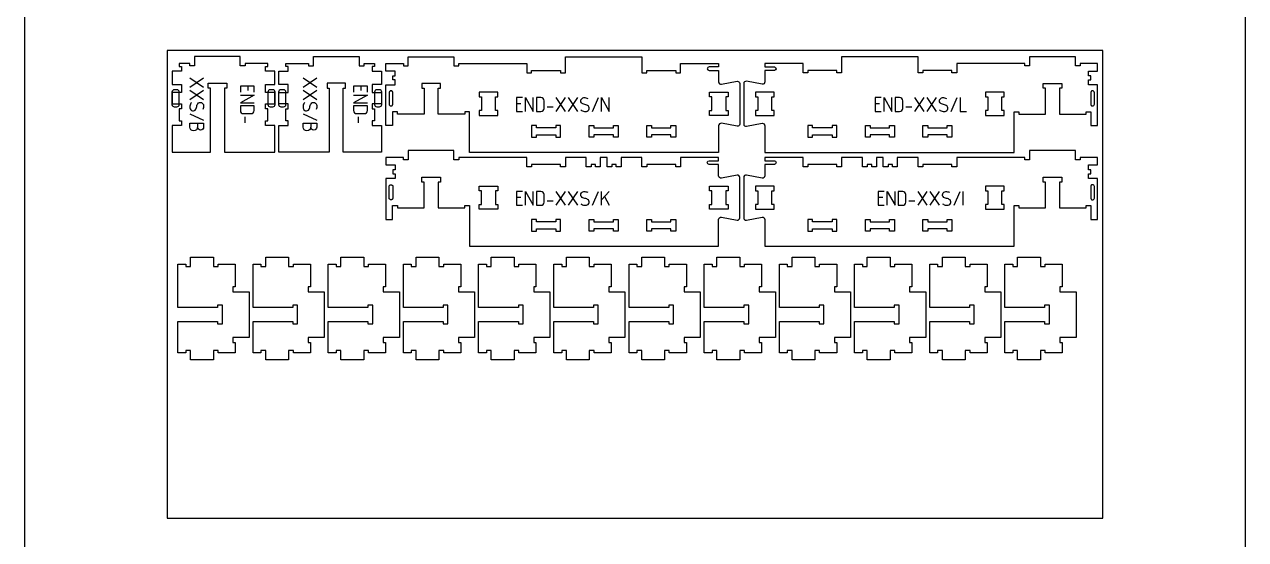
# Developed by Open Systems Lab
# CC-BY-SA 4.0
# Model space of a CAD drawing. Extents: x 0 to 12757, y 0 to 27326.
# Drawn here: x 0 to 3183, y 7943 to 9286 of the extents above; entities that cross this region are included whole.
import ezdxf

# ---------------------------------------------------------------- set-up
doc = ezdxf.new("R2010")
doc.units = 0
for name, color, linetype in [('0_SHEET_SPRUCEPLY_2440X122', 1, 'CONTINUOUS'), ('1_ANYTOOL_1MMDEEP_LABELS_S', 2, 'CONTINUOUS'), ('3_ANYTOOL_CUTTHROUGH_INSID', 4, 'CONTINUOUS'), ('4_ANYTOOL_CUTTHROUGH_OUTSI', 5, 'CONTINUOUS'), ('5_ANYTOOL_HALF_MILL_9MM_IN', 70, 'CONTINUOUS'), ('DONOTCUT', 7, 'CONTINUOUS')]:
    doc.layers.add(name, color=color, linetype=linetype)

msp = doc.modelspace()

# ---------------------------------------------------------------- linework, layer by layer
at = {"layer": '0_SHEET_SPRUCEPLY_2440X122'}
msp.add_lwpolyline([(371.7, 9218.9), (371.7, 7998.9), (2811.7, 7998.9), (2811.7, 9218.9)], close=True, dxfattribs=at)
at = {"layer": '1_ANYTOOL_1MMDEEP_LABELS_S', "color": 2}
for points in [[(431.2, 9146.9), (467.2, 9122.9)], [(431.2, 9122.9), (467.2, 9146.9)], [(726.4, 9146.9), (762.4, 9122.9)], [(726.4, 9122.9), (762.4, 9146.9)], [(431.2, 9114.9), (467.2, 9090.9)], [(431.2, 9090.9), (467.2, 9114.9)], [(599, 9109.8), (599, 9125.8), (563, 9125.8), (563, 9109.8)], [(583, 9113.8), (583, 9125.8)], [(726.4, 9114.9), (762.4, 9090.9)], [(726.4, 9090.9), (762.4, 9114.9)], [(894.2, 9109.8), (894.2, 9125.8), (858.2, 9125.8), (858.2, 9109.8)], [(878.2, 9113.8), (878.2, 9125.8)], [(563, 9101.8), (599, 9101.8), (563, 9081.8), (599, 9081.8)], [(858.2, 9101.8), (894.2, 9101.8), (858.2, 9081.8), (894.2, 9081.8)], [(1298.5, 9095.5), (1282.5, 9095.5), (1282.5, 9059.5), (1298.5, 9059.5)], [(1294.5, 9079.5), (1282.5, 9079.5)], [(1306.5, 9059.5), (1306.5, 9095.5), (1326.5, 9059.5), (1326.5, 9095.5)], [(1410.5, 9059.5), (1386.5, 9095.5)], [(1386.5, 9059.5), (1410.5, 9095.5)], [(1442.5, 9059.5), (1418.5, 9095.5)], [(1418.5, 9059.5), (1442.5, 9095.5)], [(1480.5, 9059.5), (1496.5, 9095.5)], [(1504.5, 9059.5), (1504.5, 9095.5), (1524.5, 9059.5), (1524.5, 9095.5)], [(2233.5, 9095.5), (2217.5, 9095.5), (2217.5, 9059.5), (2233.5, 9059.5)], [(2229.5, 9079.5), (2217.5, 9079.5)], [(2241.5, 9059.5), (2241.5, 9095.5), (2261.5, 9059.5), (2261.5, 9095.5)], [(2345.5, 9059.5), (2321.5, 9095.5)], [(2321.5, 9059.5), (2345.5, 9095.5)], [(2377.5, 9059.5), (2353.5, 9095.5)], [(2353.5, 9059.5), (2377.5, 9095.5)], [(2415.5, 9059.5), (2431.5, 9095.5)], [(2439.5, 9095.5), (2439.5, 9059.5), (2455.5, 9059.5)], [(431.2, 9052.9), (467.2, 9036.9)], [(575, 9045.8), (575, 9029.8)], [(726.4, 9052.9), (762.4, 9036.9)], [(870.2, 9045.8), (870.2, 9029.8)], [(1362.5, 9071.5), (1378.5, 9071.5)], [(2297.5, 9071.5), (2313.5, 9071.5)], [(1298.5, 8850.8), (1282.5, 8850.8), (1282.5, 8814.8), (1298.5, 8814.8)], [(1306.5, 8814.8), (1306.5, 8850.8), (1326.5, 8814.8), (1326.5, 8850.8)], [(1410.5, 8814.8), (1386.5, 8850.8)], [(1386.5, 8814.8), (1410.5, 8850.8)], [(1442.5, 8814.8), (1418.5, 8850.8)], [(1418.5, 8814.8), (1442.5, 8850.8)], [(1480.5, 8814.8), (1496.5, 8850.8)], [(1504.5, 8814.8), (1504.5, 8850.8)], [(1524.5, 8850.8), (1504.5, 8828.8)], [(2241.5, 8850.8), (2225.5, 8850.8), (2225.5, 8814.8), (2241.5, 8814.8)], [(2249.5, 8814.8), (2249.5, 8850.8), (2269.5, 8814.8), (2269.5, 8850.8)], [(2353.5, 8814.8), (2329.5, 8850.8)], [(2329.5, 8814.8), (2353.5, 8850.8)], [(2385.5, 8814.8), (2361.5, 8850.8)], [(2361.5, 8814.8), (2385.5, 8850.8)], [(2423.5, 8814.8), (2439.5, 8850.8)], [(2447.5, 8814.8), (2447.5, 8850.8)], [(1294.5, 8834.8), (1282.5, 8834.8)], [(1362.5, 8826.8), (1378.5, 8826.8)], [(1512.3, 8837.3), (1524.5, 8814.8)], [(2237.5, 8834.8), (2225.5, 8834.8)], [(2305.5, 8826.8), (2321.5, 8826.8)]]:
    msp.add_lwpolyline(points, dxfattribs=at)
for points in [[(435.2, 9082.9, 0.136555), (431.3, 9073.6, 0.071716), (431.4, 9068.5, 0.133522), (433.6, 9063.8, 0.344001), (443, 9061.8, 0.153745), (446.7, 9065.3, 0.071568), (448.5, 9070, -0.00912), (449.8, 9075.1, -0.090615), (452, 9079.7, -0.340346), (461.4, 9082.5, -0.284273), (467.2, 9074.8, -0.092596), (466.8, 9069.8, -0.017533), (465.2, 9064.9)], [(730.4, 9082.9, 0.136555), (726.5, 9073.6, 0.071716), (726.6, 9068.5, 0.133522), (728.7, 9063.8, 0.344001), (738.1, 9061.8, 0.153745), (741.9, 9065.3, 0.071568), (743.7, 9070, -0.00912), (745, 9075.1, -0.090615), (747.1, 9079.7, -0.340346), (756.5, 9082.5, -0.284273), (762.4, 9074.8, -0.092596), (761.9, 9069.8, -0.017533), (760.4, 9064.9)], [(1450.5, 9063.5, 0.136555), (1459.8, 9059.7, 0.071716), (1464.9, 9059.8, 0.133522), (1469.6, 9061.9, 0.344001), (1471.6, 9071.3, 0.153745), (1468.1, 9075, 0.071568), (1463.4, 9076.8, -0.00912), (1458.3, 9078.1, -0.090615), (1453.7, 9080.3, -0.340346), (1450.9, 9089.7, -0.284273), (1458.6, 9095.5, -0.092596), (1463.6, 9095.1, -0.017533), (1468.5, 9093.5)], [(2385.5, 9063.5, 0.136555), (2394.8, 9059.7, 0.071716), (2399.9, 9059.8, 0.133522), (2404.6, 9061.9, 0.344001), (2406.6, 9071.3, 0.153745), (2403.1, 9075, 0.071568), (2398.4, 9076.8, -0.00912), (2393.3, 9078.1, -0.090615), (2388.7, 9080.3, -0.340346), (2385.9, 9089.7, -0.284273), (2393.6, 9095.5, -0.092596), (2398.6, 9095.1, -0.017533), (2403.5, 9093.5)], [(451.2, 9028.9), (451.2, 9018.9, -1), (431.2, 9018.9), (431.2, 9028.9), (467.2, 9028.9), (467.2, 9018.9, -1), (451.2, 9018.9)], [(746.4, 9028.9), (746.4, 9018.9, -1), (726.4, 9018.9), (726.4, 9028.9), (762.4, 9028.9), (762.4, 9018.9, -1), (746.4, 9018.9)], [(1450.5, 8818.8, 0.136555), (1459.8, 8814.9, 0.071716), (1464.9, 8815, 0.133522), (1469.6, 8817.1, 0.344001), (1471.6, 8826.5, 0.153745), (1468.1, 8830.3, 0.071568), (1463.4, 8832.1, -0.00912), (1458.3, 8833.4, -0.090615), (1453.7, 8835.5, -0.340346), (1450.9, 8844.9, -0.284273), (1458.6, 8850.8, -0.092596), (1463.6, 8850.3, -0.017533), (1468.5, 8848.8)], [(2393.5, 8818.8, 0.136555), (2402.8, 8814.9, 0.071716), (2407.9, 8815, 0.133522), (2412.6, 8817.1, 0.344001), (2414.6, 8826.5, 0.153745), (2411.1, 8830.3, 0.071568), (2406.4, 8832.1, -0.00912), (2401.3, 8833.4, -0.090615), (2396.7, 8835.5, -0.340346), (2393.9, 8844.9, -0.284273), (2401.6, 8850.8, -0.092596), (2406.6, 8850.3, -0.017533), (2411.5, 8848.8)]]:
    msp.add_lwpolyline(points, format="xyb", dxfattribs=at)
for points in [[(599, 9061.8), (599, 9073.8), (563, 9073.8), (563, 9061.8, 0.414214), (571, 9053.8), (591, 9053.8, 0.414214)], [(894.2, 9061.8), (894.2, 9073.8), (858.2, 9073.8), (858.2, 9061.8, 0.414214), (866.2, 9053.8), (886.2, 9053.8, 0.414214)], [(1346.5, 9095.5), (1334.5, 9095.5), (1334.5, 9059.5), (1346.5, 9059.5, 0.414214), (1354.5, 9067.5), (1354.5, 9087.5, 0.414214)], [(2281.5, 9095.5), (2269.5, 9095.5), (2269.5, 9059.5), (2281.5, 9059.5, 0.414214), (2289.5, 9067.5), (2289.5, 9087.5, 0.414214)], [(1346.5, 8850.8), (1334.5, 8850.8), (1334.5, 8814.8), (1346.5, 8814.8, 0.414214), (1354.5, 8822.8), (1354.5, 8842.8, 0.414214)], [(2289.5, 8850.8), (2277.5, 8850.8), (2277.5, 8814.8), (2289.5, 8814.8, 0.414214), (2297.5, 8822.8), (2297.5, 8842.8, 0.414214)]]:
    msp.add_lwpolyline(points, format="xyb", close=True, dxfattribs=at)
at = {"layer": '3_ANYTOOL_CUTTHROUGH_INSID', "color": 4}
for points in [[(950.8, 9108.5), (950.8, 9078.5, 0.414214), (955.5, 9073.8), (955.6, 9073.8), (955.7, 9073.8), (955.9, 9073.8), (956, 9073.8), (956.1, 9073.8), (956.2, 9073.8), (956.3, 9073.8), (956.4, 9073.9), (956.5, 9073.9), (956.6, 9073.9), (956.7, 9073.9), (956.8, 9074), (956.9, 9074), (957.1, 9074), (957.2, 9074.1), (957.3, 9074.1), (957.4, 9074.2), (957.5, 9074.2), (957.6, 9074.3), (957.7, 9074.3), (957.8, 9074.4), (957.9, 9074.4), (958, 9074.5), (958.1, 9074.6), (958.2, 9074.6), (958.3, 9074.7), (958.4, 9074.8), (958.5, 9074.8), (958.6, 9074.9), (958.7, 9075), (958.8, 9075.1), (958.9, 9075.2), (959, 9075.3), (959.1, 9075.3), (959.1, 9075.4), (959.2, 9075.5), (959.3, 9075.6), (959.4, 9075.7), (959.4, 9075.8), (959.5, 9075.9), (959.6, 9076), (959.6, 9076.1), (959.7, 9076.2), (959.7, 9076.3), (959.8, 9076.5), (959.9, 9076.6), (959.9, 9076.7), (959.9, 9076.8), (960, 9076.9), (960, 9077), (960.1, 9077.1), (960.1, 9077.2), (960.1, 9077.3), (960.2, 9077.4), (960.2, 9077.6), (960.2, 9077.7), (960.2, 9077.8), (960.2, 9077.9), (960.2, 9078), (960.3, 9078.1), (960.3, 9078.2), (960.3, 9078.3), (960.3, 9078.4), (960.3, 9078.5), (960.3, 9108.5), (960.3, 9108.6), (960.3, 9108.7), (960.3, 9108.8), (960.3, 9109), (960.3, 9109.1), (960.2, 9109.2), (960.2, 9109.3), (960.2, 9109.4), (960.2, 9109.5), (960.2, 9109.6), (960.1, 9109.7), (960.1, 9109.8), (960.1, 9109.9), (960, 9110.1), (960, 9110.2), (960, 9110.3), (959.9, 9110.4), (959.9, 9110.5), (959.8, 9110.6), (959.8, 9110.7), (959.7, 9110.8), (959.6, 9110.9), (959.6, 9111), (959.5, 9111.1), (959.4, 9111.2), (959.4, 9111.3), (959.3, 9111.4), (959.2, 9111.5), (959.1, 9111.6), (959.1, 9111.7), (959, 9111.8), (958.9, 9111.9), (958.8, 9112), (958.7, 9112.1), (958.6, 9112.1), (958.5, 9112.2), (958.4, 9112.3), (958.3, 9112.4), (958.2, 9112.4), (958.1, 9112.5), (958, 9112.6), (957.9, 9112.6), (957.8, 9112.7), (957.7, 9112.7), (957.6, 9112.8), (957.5, 9112.9), (957.4, 9112.9), (957.3, 9112.9), (957.2, 9113), (957.1, 9113), (957, 9113.1), (956.8, 9113.1), (956.7, 9113.1), (956.6, 9113.2), (956.5, 9113.2), (956.4, 9113.2), (956.3, 9113.2), (956.2, 9113.2), (956.1, 9113.2), (956, 9113.3), (955.9, 9113.3), (955.7, 9113.3), (955.6, 9113.3), (955.5, 9113.3, 0.414214)], [(2789.3, 9108.5, 0.414214), (2784.5, 9113.3), (2784.4, 9113.3), (2784.3, 9113.3), (2784.2, 9113.3), (2784.1, 9113.3), (2784, 9113.2), (2783.9, 9113.2), (2783.8, 9113.2), (2783.7, 9113.2), (2783.6, 9113.2), (2783.4, 9113.2), (2783.3, 9113.1), (2783.2, 9113.1), (2783.1, 9113.1), (2783, 9113), (2782.9, 9113), (2782.8, 9112.9), (2782.7, 9112.9), (2782.6, 9112.9), (2782.5, 9112.8), (2782.4, 9112.7), (2782.2, 9112.7), (2782.1, 9112.6), (2782, 9112.6), (2781.9, 9112.5), (2781.8, 9112.4), (2781.7, 9112.4), (2781.6, 9112.3), (2781.5, 9112.2), (2781.4, 9112.1), (2781.4, 9112.1), (2781.3, 9112), (2781.2, 9111.9), (2781.1, 9111.8), (2781, 9111.7), (2780.9, 9111.6), (2780.8, 9111.5), (2780.8, 9111.4), (2780.7, 9111.3), (2780.6, 9111.2), (2780.6, 9111.1), (2780.5, 9111), (2780.4, 9110.9), (2780.4, 9110.8), (2780.3, 9110.7), (2780.3, 9110.6), (2780.2, 9110.5), (2780.2, 9110.4), (2780.1, 9110.3), (2780.1, 9110.2), (2780, 9110.1), (2780, 9109.9), (2780, 9109.8), (2779.9, 9109.7), (2779.9, 9109.6), (2779.9, 9109.5), (2779.9, 9109.4), (2779.8, 9109.3), (2779.8, 9109.2), (2779.8, 9109.1), (2779.8, 9109), (2779.8, 9108.8), (2779.8, 9108.7), (2779.8, 9108.6), (2779.8, 9108.5), (2779.8, 9078.5), (2779.8, 9078.4), (2779.8, 9078.3), (2779.8, 9078.2), (2779.8, 9078.1), (2779.8, 9078), (2779.8, 9077.9), (2779.8, 9077.8), (2779.9, 9077.7), (2779.9, 9077.6), (2779.9, 9077.4), (2779.9, 9077.3), (2780, 9077.2), (2780, 9077.1), (2780, 9077), (2780.1, 9076.9), (2780.1, 9076.8), (2780.2, 9076.7), (2780.2, 9076.6), (2780.3, 9076.5), (2780.3, 9076.3), (2780.4, 9076.2), (2780.4, 9076.1), (2780.5, 9076), (2780.6, 9075.9), (2780.6, 9075.8), (2780.7, 9075.7), (2780.8, 9075.6), (2780.8, 9075.5), (2780.9, 9075.4), (2781, 9075.3), (2781.1, 9075.3), (2781.2, 9075.2), (2781.3, 9075.1), (2781.4, 9075), (2781.4, 9074.9), (2781.5, 9074.8), (2781.6, 9074.8), (2781.7, 9074.7), (2781.8, 9074.6), (2781.9, 9074.6), (2782, 9074.5), (2782.1, 9074.4), (2782.2, 9074.4), (2782.4, 9074.3), (2782.5, 9074.3), (2782.6, 9074.2), (2782.7, 9074.2), (2782.8, 9074.1), (2782.9, 9074.1), (2783, 9074), (2783.1, 9074), (2783.2, 9074), (2783.3, 9073.9), (2783.5, 9073.9), (2783.6, 9073.9), (2783.7, 9073.9), (2783.8, 9073.8), (2783.9, 9073.8), (2784, 9073.8), (2784.1, 9073.8), (2784.2, 9073.8), (2784.3, 9073.8), (2784.4, 9073.8), (2784.5, 9073.8, 0.414214), (2789.3, 9078.5)], [(950.8, 8863.8, -0.414214), (955.5, 8868.5), (955.6, 8868.5), (955.7, 8868.5), (955.9, 8868.5), (956, 8868.5), (956.1, 8868.5), (956.2, 8868.5), (956.3, 8868.5), (956.4, 8868.4), (956.5, 8868.4), (956.6, 8868.4), (956.7, 8868.4), (956.8, 8868.3), (957, 8868.3), (957.1, 8868.3), (957.2, 8868.2), (957.3, 8868.2), (957.4, 8868.1), (957.5, 8868.1), (957.6, 8868), (957.7, 8868), (957.8, 8867.9), (957.9, 8867.9), (958, 8867.8), (958.1, 8867.8), (958.2, 8867.7), (958.3, 8867.6), (958.4, 8867.5), (958.5, 8867.5), (958.6, 8867.4), (958.7, 8867.3), (958.8, 8867.2), (958.9, 8867.1), (959, 8867), (959.1, 8867), (959.1, 8866.9), (959.2, 8866.8), (959.3, 8866.7), (959.4, 8866.6), (959.4, 8866.5), (959.5, 8866.4), (959.6, 8866.3), (959.6, 8866.2), (959.7, 8866.1), (959.8, 8866), (959.8, 8865.9), (959.9, 8865.7), (959.9, 8865.6), (960, 8865.5), (960, 8865.4), (960, 8865.3), (960.1, 8865.2), (960.1, 8865.1), (960.1, 8865), (960.2, 8864.9), (960.2, 8864.8), (960.2, 8864.6), (960.2, 8864.5), (960.2, 8864.4), (960.3, 8864.3), (960.3, 8864.2), (960.3, 8864.1), (960.3, 8864), (960.3, 8863.9), (960.3, 8863.8), (960.3, 8833.8), (960.3, 8833.7), (960.3, 8833.6), (960.3, 8833.5), (960.3, 8833.4), (960.2, 8833.2), (960.2, 8833.1), (960.2, 8833), (960.2, 8832.9), (960.2, 8832.8), (960.2, 8832.7), (960.1, 8832.6), (960.1, 8832.5), (960.1, 8832.4), (960, 8832.2), (960, 8832.1), (959.9, 8832), (959.9, 8831.9), (959.9, 8831.8), (959.8, 8831.7), (959.7, 8831.6), (959.7, 8831.5), (959.6, 8831.4), (959.6, 8831.3), (959.5, 8831.2), (959.4, 8831.1), (959.4, 8831), (959.3, 8830.9), (959.2, 8830.8), (959.1, 8830.7), (959.1, 8830.6), (959, 8830.5), (958.9, 8830.4), (958.8, 8830.3), (958.7, 8830.3), (958.6, 8830.2), (958.5, 8830.1), (958.4, 8830), (958.3, 8829.9), (958.2, 8829.9), (958.1, 8829.8), (958, 8829.7), (957.9, 8829.7), (957.8, 8829.6), (957.7, 8829.6), (957.6, 8829.5), (957.5, 8829.5), (957.4, 8829.4), (957.3, 8829.4), (957.2, 8829.3), (957.1, 8829.3), (956.9, 8829.2), (956.8, 8829.2), (956.7, 8829.2), (956.6, 8829.2), (956.5, 8829.1), (956.4, 8829.1), (956.3, 8829.1), (956.2, 8829.1), (956.1, 8829.1), (956, 8829), (955.9, 8829), (955.7, 8829), (955.6, 8829), (955.5, 8829, -0.414214), (950.8, 8833.8)], [(2789.3, 8863.8, 0.414214), (2784.5, 8868.5), (2784.4, 8868.5), (2784.3, 8868.5), (2784.2, 8868.5), (2784.1, 8868.5), (2784, 8868.5), (2783.9, 8868.5), (2783.8, 8868.5), (2783.7, 8868.4), (2783.6, 8868.4), (2783.4, 8868.4), (2783.3, 8868.4), (2783.2, 8868.3), (2783.1, 8868.3), (2783, 8868.3), (2782.9, 8868.2), (2782.8, 8868.2), (2782.7, 8868.1), (2782.6, 8868.1), (2782.5, 8868), (2782.4, 8868), (2782.2, 8867.9), (2782.1, 8867.9), (2782, 8867.8), (2781.9, 8867.8), (2781.8, 8867.7), (2781.7, 8867.6), (2781.6, 8867.5), (2781.5, 8867.5), (2781.4, 8867.4), (2781.4, 8867.3), (2781.3, 8867.2), (2781.2, 8867.1), (2781.1, 8867), (2781, 8867), (2780.9, 8866.9), (2780.8, 8866.8), (2780.8, 8866.7), (2780.7, 8866.6), (2780.6, 8866.5), (2780.6, 8866.4), (2780.5, 8866.3), (2780.4, 8866.2), (2780.4, 8866.1), (2780.3, 8866), (2780.3, 8865.9), (2780.2, 8865.7), (2780.2, 8865.6), (2780.1, 8865.5), (2780.1, 8865.4), (2780, 8865.3), (2780, 8865.2), (2780, 8865.1), (2779.9, 8865), (2779.9, 8864.9), (2779.9, 8864.8), (2779.9, 8864.6), (2779.8, 8864.5), (2779.8, 8864.4), (2779.8, 8864.3), (2779.8, 8864.2), (2779.8, 8864.1), (2779.8, 8864), (2779.8, 8863.9), (2779.8, 8863.8), (2779.8, 8833.8), (2779.8, 8833.7), (2779.8, 8833.6), (2779.8, 8833.5), (2779.8, 8833.4), (2779.8, 8833.2), (2779.8, 8833.1), (2779.8, 8833), (2779.9, 8832.9), (2779.9, 8832.8), (2779.9, 8832.7), (2779.9, 8832.6), (2780, 8832.5), (2780, 8832.4), (2780, 8832.2), (2780.1, 8832.1), (2780.1, 8832), (2780.2, 8831.9), (2780.2, 8831.8), (2780.3, 8831.7), (2780.3, 8831.6), (2780.4, 8831.5), (2780.4, 8831.4), (2780.5, 8831.3), (2780.6, 8831.2), (2780.6, 8831.1), (2780.7, 8831), (2780.8, 8830.9), (2780.8, 8830.8), (2780.9, 8830.7), (2781, 8830.6), (2781.1, 8830.5), (2781.2, 8830.4), (2781.3, 8830.3), (2781.4, 8830.3), (2781.4, 8830.2), (2781.5, 8830.1), (2781.6, 8830), (2781.7, 8829.9), (2781.8, 8829.9), (2781.9, 8829.8), (2782, 8829.7), (2782.1, 8829.7), (2782.2, 8829.6), (2782.4, 8829.6), (2782.5, 8829.5), (2782.6, 8829.5), (2782.7, 8829.4), (2782.8, 8829.4), (2782.9, 8829.3), (2783, 8829.3), (2783.1, 8829.2), (2783.2, 8829.2), (2783.3, 8829.2), (2783.5, 8829.2), (2783.6, 8829.1), (2783.7, 8829.1), (2783.8, 8829.1), (2783.9, 8829.1), (2784, 8829.1), (2784.1, 8829), (2784.2, 8829), (2784.3, 8829), (2784.4, 8829), (2784.5, 8829, 0.414214), (2789.3, 8833.8)]]:
    msp.add_lwpolyline(points, format="xyb", close=True, dxfattribs=at)
for points in [[(1228.3, 9061.8), (1228.3, 9097.3), (1234.3, 9097.3), (1234.3, 9109.8), (1185.8, 9109.8), (1185.8, 9097.3), (1191.8, 9097.3), (1191.8, 9061.8), (1185.8, 9061.8), (1185.8, 9049.3), (1234.3, 9049.3), (1234.3, 9061.8)], [(1791.8, 9097.3), (1785.8, 9097.3), (1785.8, 9109.8), (1834.3, 9109.8), (1834.3, 9097.3), (1828.3, 9097.3), (1828.3, 9061.8), (1834.3, 9061.8), (1834.3, 9049.3), (1785.8, 9049.3), (1785.8, 9061.8), (1791.8, 9061.8)], [(1948.3, 9097.3), (1954.3, 9097.3), (1954.3, 9109.8), (1905.8, 9109.8), (1905.8, 9097.3), (1911.8, 9097.3), (1911.8, 9061.8), (1905.8, 9061.8), (1905.8, 9049.3), (1954.3, 9049.3), (1954.3, 9061.8), (1948.3, 9061.8)], [(2511.8, 9061.8), (2505.8, 9061.8), (2505.8, 9049.3), (2554.3, 9049.3), (2554.3, 9061.8), (2548.3, 9061.8), (2548.3, 9097.3), (2554.3, 9097.3), (2554.3, 9109.8), (2505.8, 9109.8), (2505.8, 9097.3), (2511.8, 9097.3)], [(1334.8, 9016.8), (1334.8, 9022.8), (1322.3, 9022.8), (1322.3, 8992.3), (1334.8, 8992.3), (1334.8, 8998.3), (1385.3, 8998.3), (1385.3, 8992.3), (1397.8, 8992.3), (1397.8, 9022.8), (1385.3, 9022.8), (1385.3, 9016.8)], [(1535.3, 9016.8), (1535.3, 9022.8), (1547.8, 9022.8), (1547.8, 8992.3), (1535.3, 8992.3), (1535.3, 8998.3), (1484.8, 8998.3), (1484.8, 8992.3), (1472.3, 8992.3), (1472.3, 9022.8), (1484.8, 9022.8), (1484.8, 9016.8)], [(1660, 9016.8), (1685.3, 9016.8), (1685.3, 9022.8), (1697.8, 9022.8), (1697.8, 8992.3), (1685.3, 8992.3), (1685.3, 8998.3), (1634.8, 8998.3), (1634.8, 8992.3), (1622.3, 8992.3), (1622.3, 9022.8), (1634.8, 9022.8), (1634.8, 9016.8)], [(2054.8, 9016.8), (2054.8, 9022.8), (2042.3, 9022.8), (2042.3, 8992.3), (2054.8, 8992.3), (2054.8, 8998.3), (2105.3, 8998.3), (2105.3, 8992.3), (2117.8, 8992.3), (2117.8, 9022.8), (2105.3, 9022.8), (2105.3, 9016.8)], [(2255.3, 9016.8), (2255.3, 9022.8), (2267.8, 9022.8), (2267.8, 8992.3), (2255.3, 8992.3), (2255.3, 8998.3), (2204.8, 8998.3), (2204.8, 8992.3), (2192.3, 8992.3), (2192.3, 9022.8), (2204.8, 9022.8), (2204.8, 9016.8)], [(2380, 9016.8), (2405.3, 9016.8), (2405.3, 9022.8), (2417.8, 9022.8), (2417.8, 8992.3), (2405.3, 8992.3), (2405.3, 8998.3), (2354.8, 8998.3), (2354.8, 8992.3), (2342.3, 8992.3), (2342.3, 9022.8), (2354.8, 9022.8), (2354.8, 9016.8)], [(1228.3, 8817), (1234.3, 8817), (1234.3, 8804.5), (1185.8, 8804.5), (1185.8, 8817), (1191.8, 8817), (1191.8, 8852.5), (1185.8, 8852.5), (1185.8, 8865), (1234.3, 8865), (1234.3, 8852.5), (1228.3, 8852.5)], [(1791.8, 8852.5), (1785.8, 8852.5), (1785.8, 8865), (1834.3, 8865), (1834.3, 8852.5), (1828.3, 8852.5), (1828.3, 8817), (1834.3, 8817), (1834.3, 8804.5), (1785.8, 8804.5), (1785.8, 8817), (1791.8, 8817)], [(1948.3, 8852.5), (1954.3, 8852.5), (1954.3, 8865), (1905.8, 8865), (1905.8, 8852.5), (1911.8, 8852.5), (1911.8, 8817), (1905.8, 8817), (1905.8, 8804.5), (1954.3, 8804.5), (1954.3, 8817), (1948.3, 8817)], [(2511.8, 8817), (2505.8, 8817), (2505.8, 8804.5), (2554.3, 8804.5), (2554.3, 8817), (2548.3, 8817), (2548.3, 8852.5), (2554.3, 8852.5), (2554.3, 8865), (2505.8, 8865), (2505.8, 8852.5), (2511.8, 8852.5)], [(1334.8, 8772), (1334.8, 8778), (1322.3, 8778), (1322.3, 8747.5), (1334.8, 8747.5), (1334.8, 8753.5), (1385.3, 8753.5), (1385.3, 8747.5), (1397.8, 8747.5), (1397.8, 8778), (1385.3, 8778), (1385.3, 8772)], [(1535.3, 8772), (1535.3, 8778), (1547.8, 8778), (1547.8, 8747.5), (1535.3, 8747.5), (1535.3, 8753.5), (1484.8, 8753.5), (1484.8, 8747.5), (1472.3, 8747.5), (1472.3, 8778), (1484.8, 8778), (1484.8, 8772)], [(1660, 8772), (1685.3, 8772), (1685.3, 8778), (1697.8, 8778), (1697.8, 8747.5), (1685.3, 8747.5), (1685.3, 8753.5), (1634.8, 8753.5), (1634.8, 8747.5), (1622.3, 8747.5), (1622.3, 8778), (1634.8, 8778), (1634.8, 8772)], [(2054.8, 8772), (2054.8, 8778), (2042.3, 8778), (2042.3, 8747.5), (2054.8, 8747.5), (2054.8, 8753.5), (2105.3, 8753.5), (2105.3, 8747.5), (2117.8, 8747.5), (2117.8, 8778), (2105.3, 8778), (2105.3, 8772)], [(2255.3, 8772), (2255.3, 8778), (2267.8, 8778), (2267.8, 8747.5), (2255.3, 8747.5), (2255.3, 8753.5), (2204.8, 8753.5), (2204.8, 8747.5), (2192.3, 8747.5), (2192.3, 8778), (2204.8, 8778), (2204.8, 8772)], [(2380, 8772), (2405.3, 8772), (2405.3, 8778), (2417.8, 8778), (2417.8, 8747.5), (2405.3, 8747.5), (2405.3, 8753.5), (2354.8, 8753.5), (2354.8, 8747.5), (2342.3, 8747.5), (2342.3, 8778), (2354.8, 8778), (2354.8, 8772)]]:
    msp.add_lwpolyline(points, close=True, dxfattribs=at)
at = {"layer": '4_ANYTOOL_CUTTHROUGH_OUTSI', "color": 5}
for points in [[(409.1, 9164.6), (385.3, 9164.6), (385.3, 9130.1), (409.3, 9130.1), (409.3, 9108.6), (385.3, 9108.6), (385.3, 9079.1), (409.3, 9079.1), (409.3, 9066.6), (403.3, 9066.6), (403.3, 9035.1), (409.3, 9035.1), (409.3, 9022.6), (385.3, 9022.6), (385.3, 8953.1), (484.8, 8953.1), (484.8, 9120.6), (478.8, 9120.6), (478.8, 9133.1), (527.3, 9133.1), (527.3, 9120.6), (521.3, 9120.6), (521.3, 8953.1), (652.8, 8953.1), (652.8, 9022.6), (628.8, 9022.6), (628.8, 9035.1), (634.8, 9035.1), (634.8, 9066.6), (628.8, 9066.6), (628.8, 9079.1), (652.8, 9079.1), (652.8, 9108.6), (628.8, 9108.6), (628.8, 9130.1), (652.8, 9130.1), (652.8, 9164.6), (628.8, 9164.6), (628.8, 9177.1), (634.8, 9177.1), (634.8, 9184.6), (575.3, 9184.6), (575.3, 9178.6), (562.8, 9178.6), (562.8, 9202.6), (443.3, 9202.6), (443.3, 9178.6), (430.8, 9178.6), (430.8, 9184.6), (403.3, 9184.6), (403.3, 9177.1), (409.3, 9177.1), (409.3, 9164.6)], [(907.1, 9164.6), (930.8, 9164.6), (930.8, 9130.1), (906.8, 9130.1), (906.8, 9108.6), (930.8, 9108.6), (930.8, 9079.1), (906.8, 9079.1), (906.8, 9066.6), (912.8, 9066.6), (912.8, 9035.1), (906.8, 9035.1), (906.8, 9022.6), (930.8, 9022.6), (930.8, 8953.1), (831.3, 8953.1), (831.3, 9120.6), (837.3, 9120.6), (837.3, 9133.1), (788.8, 9133.1), (788.8, 9120.6), (794.8, 9120.6), (794.8, 8953.1), (663.3, 8953.1), (663.3, 9022.6), (687.3, 9022.6), (687.3, 9035.1), (681.3, 9035.1), (681.3, 9066.6), (687.3, 9066.6), (687.3, 9079.1), (663.3, 9079.1), (663.3, 9108.6), (687.3, 9108.6), (687.3, 9130.1), (663.3, 9130.1), (663.3, 9164.6), (687.3, 9164.6), (687.3, 9177.1), (681.3, 9177.1), (681.3, 9184.6), (740.8, 9184.6), (740.8, 9178.6), (753.3, 9178.6), (753.3, 9202.6), (872.8, 9202.6), (872.8, 9178.6), (885.3, 9178.6), (885.3, 9184.6), (912.8, 9184.6), (912.8, 9177.1), (906.8, 9177.1), (906.8, 9164.6)], [(503.6, 8511.4), (503.6, 8505.4), (516.1, 8505.4), (516.1, 8553.9), (503.6, 8553.9), (503.6, 8547.9), (400.1, 8547.9), (400.1, 8661.4), (420.6, 8661.4), (420.6, 8655.4), (433.1, 8655.4), (433.1, 8679.4), (492.6, 8679.4), (492.6, 8655.4), (505.1, 8655.4), (505.1, 8661.4), (549.6, 8661.4), (549.6, 8601.9), (543.6, 8601.9), (543.6, 8589.4), (585.6, 8589.4), (585.6, 8469.9), (543.6, 8469.9), (543.6, 8457.4), (549.6, 8457.4), (549.6, 8429.9), (505.1, 8429.9), (505.1, 8435.9), (492.6, 8435.9), (492.6, 8411.9), (433.1, 8411.9), (433.1, 8435.9), (420.6, 8435.9), (420.6, 8429.9), (400.1, 8429.9), (400.1, 8511.4)], [(699.6, 8511.4), (699.6, 8505.4), (712.1, 8505.4), (712.1, 8553.9), (699.6, 8553.9), (699.6, 8547.9), (596.1, 8547.9), (596.1, 8661.4), (616.6, 8661.4), (616.6, 8655.4), (629.1, 8655.4), (629.1, 8679.4), (688.6, 8679.4), (688.6, 8655.4), (701.1, 8655.4), (701.1, 8661.4), (745.6, 8661.4), (745.6, 8601.9), (739.6, 8601.9), (739.6, 8589.4), (781.6, 8589.4), (781.6, 8469.9), (739.6, 8469.9), (739.6, 8457.4), (745.6, 8457.4), (745.6, 8429.9), (701.1, 8429.9), (701.1, 8435.9), (688.6, 8435.9), (688.6, 8411.9), (629.1, 8411.9), (629.1, 8435.9), (616.6, 8435.9), (616.6, 8429.9), (596.1, 8429.9), (596.1, 8511.4)], [(895.6, 8511.4), (895.6, 8505.4), (908.1, 8505.4), (908.1, 8553.9), (895.6, 8553.9), (895.6, 8547.9), (792.1, 8547.9), (792.1, 8661.4), (812.6, 8661.4), (812.6, 8655.4), (825.1, 8655.4), (825.1, 8679.4), (884.6, 8679.4), (884.6, 8655.4), (897.1, 8655.4), (897.1, 8661.4), (941.6, 8661.4), (941.6, 8601.9), (935.6, 8601.9), (935.6, 8589.4), (977.6, 8589.4), (977.6, 8469.9), (935.6, 8469.9), (935.6, 8457.4), (941.6, 8457.4), (941.6, 8429.9), (897.1, 8429.9), (897.1, 8435.9), (884.6, 8435.9), (884.6, 8411.9), (825.1, 8411.9), (825.1, 8435.9), (812.6, 8435.9), (812.6, 8429.9), (792.1, 8429.9), (792.1, 8511.4)], [(1091.6, 8511.4), (1091.6, 8505.4), (1104.1, 8505.4), (1104.1, 8553.9), (1091.6, 8553.9), (1091.6, 8547.9), (988.1, 8547.9), (988.1, 8661.4), (1008.6, 8661.4), (1008.6, 8655.4), (1021.1, 8655.4), (1021.1, 8679.4), (1080.6, 8679.4), (1080.6, 8655.4), (1093.1, 8655.4), (1093.1, 8661.4), (1137.6, 8661.4), (1137.6, 8601.9), (1131.6, 8601.9), (1131.6, 8589.4), (1173.6, 8589.4), (1173.6, 8469.9), (1131.6, 8469.9), (1131.6, 8457.4), (1137.6, 8457.4), (1137.6, 8429.9), (1093.1, 8429.9), (1093.1, 8435.9), (1080.6, 8435.9), (1080.6, 8411.9), (1021.1, 8411.9), (1021.1, 8435.9), (1008.6, 8435.9), (1008.6, 8429.9), (988.1, 8429.9), (988.1, 8511.4)], [(1287.6, 8511.4), (1287.6, 8505.4), (1300.1, 8505.4), (1300.1, 8553.9), (1287.6, 8553.9), (1287.6, 8547.9), (1184.1, 8547.9), (1184.1, 8661.4), (1204.6, 8661.4), (1204.6, 8655.4), (1217.1, 8655.4), (1217.1, 8679.4), (1276.6, 8679.4), (1276.6, 8655.4), (1289.1, 8655.4), (1289.1, 8661.4), (1333.6, 8661.4), (1333.6, 8601.9), (1327.6, 8601.9), (1327.6, 8589.4), (1369.6, 8589.4), (1369.6, 8469.9), (1327.6, 8469.9), (1327.6, 8457.4), (1333.6, 8457.4), (1333.6, 8429.9), (1289.1, 8429.9), (1289.1, 8435.9), (1276.6, 8435.9), (1276.6, 8411.9), (1217.1, 8411.9), (1217.1, 8435.9), (1204.6, 8435.9), (1204.6, 8429.9), (1184.1, 8429.9), (1184.1, 8511.4)], [(1483.6, 8511.4), (1483.6, 8505.4), (1496.1, 8505.4), (1496.1, 8553.9), (1483.6, 8553.9), (1483.6, 8547.9), (1380.1, 8547.9), (1380.1, 8661.4), (1400.6, 8661.4), (1400.6, 8655.4), (1413.1, 8655.4), (1413.1, 8679.4), (1472.6, 8679.4), (1472.6, 8655.4), (1485.1, 8655.4), (1485.1, 8661.4), (1529.6, 8661.4), (1529.6, 8601.9), (1523.6, 8601.9), (1523.6, 8589.4), (1565.6, 8589.4), (1565.6, 8469.9), (1523.6, 8469.9), (1523.6, 8457.4), (1529.6, 8457.4), (1529.6, 8429.9), (1485.1, 8429.9), (1485.1, 8435.9), (1472.6, 8435.9), (1472.6, 8411.9), (1413.1, 8411.9), (1413.1, 8435.9), (1400.6, 8435.9), (1400.6, 8429.9), (1380.1, 8429.9), (1380.1, 8511.4)], [(1679.6, 8511.4), (1679.6, 8505.4), (1692.1, 8505.4), (1692.1, 8553.9), (1679.6, 8553.9), (1679.6, 8547.9), (1576.1, 8547.9), (1576.1, 8661.4), (1596.6, 8661.4), (1596.6, 8655.4), (1609.1, 8655.4), (1609.1, 8679.4), (1668.6, 8679.4), (1668.6, 8655.4), (1681.1, 8655.4), (1681.1, 8661.4), (1725.6, 8661.4), (1725.6, 8601.9), (1719.6, 8601.9), (1719.6, 8589.4), (1761.6, 8589.4), (1761.6, 8469.9), (1719.6, 8469.9), (1719.6, 8457.4), (1725.6, 8457.4), (1725.6, 8429.9), (1681.1, 8429.9), (1681.1, 8435.9), (1668.6, 8435.9), (1668.6, 8411.9), (1609.1, 8411.9), (1609.1, 8435.9), (1596.6, 8435.9), (1596.6, 8429.9), (1576.1, 8429.9), (1576.1, 8511.4)], [(1875.6, 8511.4), (1875.6, 8505.4), (1888.1, 8505.4), (1888.1, 8553.9), (1875.6, 8553.9), (1875.6, 8547.9), (1772.1, 8547.9), (1772.1, 8661.4), (1792.6, 8661.4), (1792.6, 8655.4), (1805.1, 8655.4), (1805.1, 8679.4), (1864.6, 8679.4), (1864.6, 8655.4), (1877.1, 8655.4), (1877.1, 8661.4), (1921.6, 8661.4), (1921.6, 8601.9), (1915.6, 8601.9), (1915.6, 8589.4), (1957.6, 8589.4), (1957.6, 8469.9), (1915.6, 8469.9), (1915.6, 8457.4), (1921.6, 8457.4), (1921.6, 8429.9), (1877.1, 8429.9), (1877.1, 8435.9), (1864.6, 8435.9), (1864.6, 8411.9), (1805.1, 8411.9), (1805.1, 8435.9), (1792.6, 8435.9), (1792.6, 8429.9), (1772.1, 8429.9), (1772.1, 8511.4)], [(2071.6, 8511.4), (2071.6, 8505.4), (2084.1, 8505.4), (2084.1, 8553.9), (2071.6, 8553.9), (2071.6, 8547.9), (1968.1, 8547.9), (1968.1, 8661.4), (1988.6, 8661.4), (1988.6, 8655.4), (2001.1, 8655.4), (2001.1, 8679.4), (2060.6, 8679.4), (2060.6, 8655.4), (2073.1, 8655.4), (2073.1, 8661.4), (2117.6, 8661.4), (2117.6, 8601.9), (2111.6, 8601.9), (2111.6, 8589.4), (2153.6, 8589.4), (2153.6, 8469.9), (2111.6, 8469.9), (2111.6, 8457.4), (2117.6, 8457.4), (2117.6, 8429.9), (2073.1, 8429.9), (2073.1, 8435.9), (2060.6, 8435.9), (2060.6, 8411.9), (2001.1, 8411.9), (2001.1, 8435.9), (1988.6, 8435.9), (1988.6, 8429.9), (1968.1, 8429.9), (1968.1, 8511.4)], [(2267.6, 8511.4), (2267.6, 8505.4), (2280.1, 8505.4), (2280.1, 8553.9), (2267.6, 8553.9), (2267.6, 8547.9), (2164.1, 8547.9), (2164.1, 8661.4), (2184.6, 8661.4), (2184.6, 8655.4), (2197.1, 8655.4), (2197.1, 8679.4), (2256.6, 8679.4), (2256.6, 8655.4), (2269.1, 8655.4), (2269.1, 8661.4), (2313.6, 8661.4), (2313.6, 8601.9), (2307.6, 8601.9), (2307.6, 8589.4), (2349.6, 8589.4), (2349.6, 8469.9), (2307.6, 8469.9), (2307.6, 8457.4), (2313.6, 8457.4), (2313.6, 8429.9), (2269.1, 8429.9), (2269.1, 8435.9), (2256.6, 8435.9), (2256.6, 8411.9), (2197.1, 8411.9), (2197.1, 8435.9), (2184.6, 8435.9), (2184.6, 8429.9), (2164.1, 8429.9), (2164.1, 8511.4)], [(2463.6, 8511.4), (2463.6, 8505.4), (2476.1, 8505.4), (2476.1, 8553.9), (2463.6, 8553.9), (2463.6, 8547.9), (2360.1, 8547.9), (2360.1, 8661.4), (2380.6, 8661.4), (2380.6, 8655.4), (2393.1, 8655.4), (2393.1, 8679.4), (2452.6, 8679.4), (2452.6, 8655.4), (2465.1, 8655.4), (2465.1, 8661.4), (2509.6, 8661.4), (2509.6, 8601.9), (2503.6, 8601.9), (2503.6, 8589.4), (2545.6, 8589.4), (2545.6, 8469.9), (2503.6, 8469.9), (2503.6, 8457.4), (2509.6, 8457.4), (2509.6, 8429.9), (2465.1, 8429.9), (2465.1, 8435.9), (2452.6, 8435.9), (2452.6, 8411.9), (2393.1, 8411.9), (2393.1, 8435.9), (2380.6, 8435.9), (2380.6, 8429.9), (2360.1, 8429.9), (2360.1, 8511.4)], [(2659.6, 8511.4), (2659.6, 8505.4), (2672.1, 8505.4), (2672.1, 8553.9), (2659.6, 8553.9), (2659.6, 8547.9), (2556.1, 8547.9), (2556.1, 8661.4), (2576.6, 8661.4), (2576.6, 8655.4), (2589.1, 8655.4), (2589.1, 8679.4), (2648.6, 8679.4), (2648.6, 8655.4), (2661.1, 8655.4), (2661.1, 8661.4), (2705.6, 8661.4), (2705.6, 8601.9), (2699.6, 8601.9), (2699.6, 8589.4), (2741.6, 8589.4), (2741.6, 8469.9), (2699.6, 8469.9), (2699.6, 8457.4), (2705.6, 8457.4), (2705.6, 8429.9), (2661.1, 8429.9), (2661.1, 8435.9), (2648.6, 8435.9), (2648.6, 8411.9), (2589.1, 8411.9), (2589.1, 8435.9), (2576.6, 8435.9), (2576.6, 8429.9), (2556.1, 8429.9), (2556.1, 8511.4)]]:
    msp.add_lwpolyline(points, close=True, dxfattribs=at)
for points in [[(1078.3, 9120.3), (1084.3, 9120.3), (1084.3, 9132.8), (1035.8, 9132.8), (1035.8, 9120.3), (1041.8, 9120.3), (1041.8, 9052.8), (972.3, 9052.8), (972.3, 9058.8), (959.8, 9058.8), (959.8, 9022.8), (942.3, 9022.8), (942.3, 9129.3), (966.3, 9129.3), (966.3, 9141.8), (960.3, 9141.8), (960.3, 9152.3), (966.3, 9152.3), (966.3, 9164.8), (942.3, 9164.8), (942.3, 9184.3), (987.8, 9184.3), (987.8, 9178.3), (1000.3, 9178.3), (1000.3, 9202.3), (1119.8, 9202.3), (1119.8, 9178.3), (1132.3, 9178.3), (1132.3, 9184.3), (1309.8, 9184.3), (1309.8, 9160.3), (1322.3, 9160.3), (1322.3, 9166.3), (1397.8, 9166.3), (1397.8, 9160.3), (1410.3, 9160.3), (1410.3, 9202.3), (1609.8, 9202.3), (1609.8, 9160.3), (1622.3, 9160.3), (1622.3, 9166.3), (1697.8, 9166.3), (1697.8, 9160.3), (1710.3, 9160.3), (1710.3, 9184.3), (1809.8, 9184.3), (1809.8, 9175.8), (1785, 9175.8), (1785, 9175.8, 1), (1785, 9166.3), (1809.8, 9166.3), (1809.8, 9136.6), (1809.8, 9136.6, 0.463455), (1817.1, 9130.4), (1817.1, 9130.4), (1817.1, 9130.4), (1817.1, 9130.4), (1858.1, 9138.1, -0.220352), (1862.8, 9136.8, -0.220464), (1864.8, 9132.4), (1864.8, 9026.6, -0.220464), (1862.8, 9022.2, -0.220352), (1858.1, 9020.9), (1817.1, 9028.6), (1817.1, 9028.6), (1817.1, 9028.6, 0.463455), (1809.8, 9022.4), (1809.8, 8952.8), (1160.3, 8952.8), (1160.3, 9058.8), (1147.8, 9058.8), (1147.8, 9052.8), (1078.3, 9052.8), (1078.3, 9120.3)], [(2661.8, 9120.3), (2655.8, 9120.3), (2655.8, 9132.8), (2704.3, 9132.8), (2704.3, 9120.3), (2698.3, 9120.3), (2698.3, 9052.8), (2767.8, 9052.8), (2767.8, 9058.8), (2780.3, 9058.8), (2780.3, 9022.8), (2797.8, 9022.8), (2797.8, 9129.3), (2773.8, 9129.3), (2773.8, 9141.8), (2779.8, 9141.8), (2779.8, 9152.3), (2773.8, 9152.3), (2773.8, 9164.8), (2797.8, 9164.8), (2797.8, 9184.3), (2752.3, 9184.3), (2752.3, 9178.3), (2739.8, 9178.3), (2739.8, 9202.3), (2620.3, 9202.3), (2620.3, 9178.3), (2607.8, 9178.3), (2607.8, 9184.3), (2430.3, 9184.3), (2430.3, 9160.3), (2417.8, 9160.3), (2417.8, 9166.3), (2342.3, 9166.3), (2342.3, 9160.3), (2329.8, 9160.3), (2329.8, 9202.3), (2130.3, 9202.3), (2130.3, 9160.3), (2117.8, 9160.3), (2117.8, 9166.3), (2042.3, 9166.3), (2042.3, 9160.3), (2029.8, 9160.3), (2029.8, 9184.3), (1930.3, 9184.3), (1930.3, 9175.8), (1955, 9175.8), (1955, 9175.8, -1), (1955, 9166.3), (1930.3, 9166.3), (1930.3, 9136.6), (1930.3, 9136.6, -0.463455), (1923, 9130.4), (1923, 9130.4), (1923, 9130.4), (1923, 9130.4), (1882, 9138.1, 0.220352), (1877.3, 9136.8, 0.220464), (1875.3, 9132.4), (1875.3, 9026.6, 0.220464), (1877.3, 9022.2, 0.220352), (1882, 9020.9), (1923, 9028.6), (1923, 9028.6), (1923, 9028.6, -0.463455), (1930.3, 9022.4), (1930.3, 8952.8), (2579.8, 8952.8), (2579.8, 9058.8), (2592.3, 9058.8), (2592.3, 9052.8), (2661.8, 9052.8), (2661.8, 9120.3)], [(1035.8, 8875.8), (1035.8, 8888), (1084.3, 8888), (1084.3, 8875.5), (1078.3, 8875.5), (1078.3, 8808), (1147.8, 8808), (1147.8, 8814), (1160.3, 8814), (1160.3, 8708), (1809.8, 8708), (1809.8, 8777.7), (1809.8, 8777.7, -0.463455), (1817.1, 8783.9), (1817.1, 8783.9), (1817.1, 8783.9), (1858.1, 8776.2), (1858.1, 8776.2, 0.220352), (1862.8, 8777.5, 0.220464), (1864.8, 8781.9), (1864.8, 8887.7, 0.220464), (1862.8, 8892.1, 0.220352), (1858.1, 8893.4), (1817.1, 8885.7), (1817.1, 8885.7), (1817.1, 8885.7), (1817.1, 8885.7, -0.463455), (1809.8, 8891.9), (1809.8, 8921.5), (1785, 8921.5), (1785, 8921.5, -1), (1785, 8931), (1809.8, 8931), (1809.8, 8939.5), (1710.3, 8939.5), (1710.3, 8915.5), (1697.8, 8915.5), (1697.8, 8921.5), (1622.3, 8921.5), (1622.3, 8915.5), (1609.8, 8915.5), (1609.8, 8939.5), (1555.3, 8939.5), (1555.3, 8915.5), (1542.8, 8915.5), (1542.8, 8921.5), (1531.3, 8921.5), (1531.3, 8915.5), (1518.8, 8915.5), (1518.8, 8939.5), (1501.3, 8939.5), (1501.3, 8915.5), (1488.8, 8915.5), (1488.8, 8921.5), (1477.3, 8921.5), (1477.3, 8915.5), (1464.8, 8915.5), (1464.8, 8939.5), (1410.3, 8939.5), (1410.3, 8915.5), (1397.8, 8915.5), (1397.8, 8921.5), (1322.3, 8921.5), (1322.3, 8915.5), (1309.8, 8915.5), (1309.8, 8939.5), (1132.3, 8939.5), (1132.3, 8933.5), (1119.8, 8933.5), (1119.8, 8957.5), (1000.3, 8957.5), (1000.3, 8933.5), (987.8, 8933.5), (987.8, 8939.5), (942.3, 8939.5), (942.3, 8920), (966.3, 8920), (966.3, 8907.5), (960.3, 8907.5), (960.3, 8897), (966.3, 8897), (966.3, 8884.5), (942.3, 8884.5), (942.3, 8778), (959.8, 8778), (959.8, 8814), (972.3, 8814), (972.3, 8808), (1041.8, 8808), (1041.8, 8875.5), (1035.8, 8875.5), (1035.8, 8875.8)], [(2661.8, 8875.5), (2655.8, 8875.5), (2655.8, 8888), (2704.3, 8888), (2704.3, 8875.5), (2698.3, 8875.5), (2698.3, 8808), (2767.8, 8808), (2767.8, 8814), (2780.3, 8814), (2780.3, 8778), (2797.8, 8778), (2797.8, 8884.5), (2773.8, 8884.5), (2773.8, 8897), (2779.8, 8897), (2779.8, 8907.5), (2773.8, 8907.5), (2773.8, 8920), (2797.8, 8920), (2797.8, 8939.5), (2752.3, 8939.5), (2752.3, 8933.5), (2739.8, 8933.5), (2739.8, 8957.5), (2620.3, 8957.5), (2620.3, 8933.5), (2607.8, 8933.5), (2607.8, 8939.5), (2430.3, 8939.5), (2430.3, 8915.5), (2417.8, 8915.5), (2417.8, 8921.5), (2342.3, 8921.5), (2342.3, 8915.5), (2329.8, 8915.5), (2329.8, 8939.5), (2275.3, 8939.5), (2275.3, 8915.5), (2262.8, 8915.5), (2262.8, 8921.5), (2251.3, 8921.5), (2251.3, 8915.5), (2238.8, 8915.5), (2238.8, 8939.5), (2221.3, 8939.5), (2221.3, 8915.5), (2208.8, 8915.5), (2208.8, 8921.5), (2197.3, 8921.5), (2197.3, 8915.5), (2184.8, 8915.5), (2184.8, 8939.5), (2130.3, 8939.5), (2130.3, 8915.5), (2117.8, 8915.5), (2117.8, 8921.5), (2042.3, 8921.5), (2042.3, 8915.5), (2029.8, 8915.5), (2029.8, 8939.5), (1930.3, 8939.5), (1930.3, 8931), (1955, 8931), (1955, 8931, -1), (1955, 8921.5), (1930.3, 8921.5), (1930.3, 8891.9), (1930.3, 8891.9, -0.463455), (1923, 8885.7), (1923, 8885.7), (1923, 8885.7), (1923, 8885.7), (1882, 8893.4, 0.220352), (1877.3, 8892.1, 0.220464), (1875.3, 8887.7), (1875.3, 8781.9, 0.220464), (1877.3, 8777.5, 0.220352), (1882, 8776.2), (1923, 8783.9), (1923, 8783.9), (1923, 8783.9, -0.463455), (1930.3, 8777.7), (1930.3, 8708), (2579.8, 8708), (2579.8, 8814), (2592.3, 8814), (2592.3, 8808), (2661.8, 8808), (2661.8, 8875.5)]]:
    msp.add_lwpolyline(points, format="xyb", close=True, dxfattribs=at)
at = {"layer": '5_ANYTOOL_HALF_MILL_9MM_IN', "color": 3}
for points in [[(390.7, 9116.1, 0.414214), (384.7, 9110.1), (384.7, 9077.6, 0.414214), (390.7, 9071.6), (397.5, 9071.6, 0.414214), (403.5, 9077.6), (403.5, 9110.1, 0.414214), (397.5, 9116.1)], [(640.7, 9116.1, 0.414214), (634.7, 9110.1), (634.7, 9077.6, 0.414214), (640.7, 9071.6), (647.5, 9071.6, 0.414214), (653.5, 9077.6), (653.5, 9110.1, 0.414214), (647.5, 9116.1)], [(668.7, 9116.1, 0.414214), (662.7, 9110.1), (662.7, 9077.6, 0.414214), (668.7, 9071.6), (675.5, 9071.6, 0.414214), (681.5, 9077.6), (681.5, 9110.1, 0.414214), (675.5, 9116.1)], [(918.7, 9116.1, 0.414214), (912.7, 9110.1), (912.7, 9077.6, 0.414214), (918.7, 9071.6), (925.5, 9071.6, 0.414214), (931.5, 9077.6), (931.5, 9110.1, 0.414214), (925.5, 9116.1)]]:
    msp.add_lwpolyline(points, format="xyb", close=True, dxfattribs=at)
at = {"layer": 'DONOTCUT'}
msp.add_lwpolyline([(0, 0), (3183.4, 0), (3183.4, 11186.9), (0, 11186.9)], close=True, dxfattribs=at)

doc.saveas('drawing.dxf')
